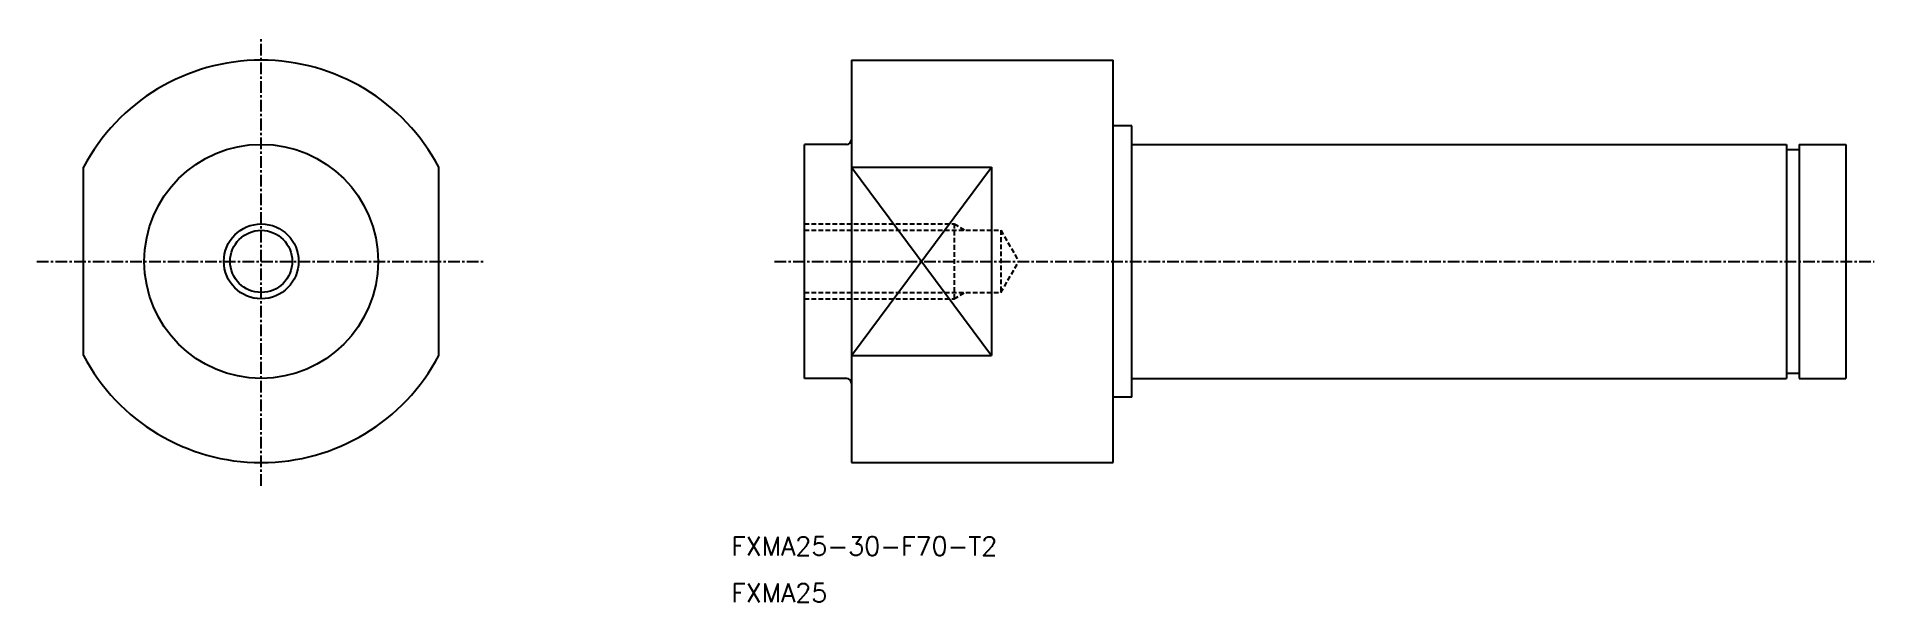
# Model space of a CAD drawing. Extents: x -20894 to -19844, y 30600 to 32000.
# Drawn here: x -20893.8 to -20697.3, y 31939.3 to 31999.7 of the extents above; entities outside this region: 1.
import ezdxf

# ---------------------------------------------------------------- set-up
doc = ezdxf.new("R2010")
doc.units = 0
doc.header["$PDMODE"] = 1
doc.linetypes.add('CENTER', pattern=[2, 1.25, -0.25, 0.25, -0.25])
doc.linetypes.add('DASHED', pattern=[0.75, 0.5, -0.25])
doc.layers.get('0').update_dxf_attribs({"linetype": 'CONTINUOUS'})
doc.layers.add('CENTER', color=1, linetype='CENTER')
doc.styles.add('MISUMI', font='txt.shx')

msp = doc.modelspace()

# ---------------------------------------------------------------- linework, layer by layer
at = {"color": 7, "linetype": 'CONTINUOUS'}
for p, q in [((-20806.67, 31997.2), (-20778.67, 31997.2)), ((-20806.67, 31997.2), (-20806.67, 31954.2)), ((-20778.67, 31954.2), (-20778.67, 31997.2)), ((-20776.67, 31990.2), (-20778.67, 31990.2)), ((-20776.67, 31961.2), (-20776.67, 31990.2)), ((-20811.67, 31963.2), (-20811.67, 31988.2)), ((-20807.17, 31988.2), (-20811.67, 31988.2)), ((-20776.67, 31988.2), (-20706.67, 31988.2)), ((-20706.67, 31988.2), (-20706.67, 31963.2)), ((-20706.67, 31987.65), (-20705.32, 31987.65)), ((-20705.32, 31988.2), (-20705.32, 31963.2)), ((-20705.32, 31988.2), (-20700.32, 31988.2)), ((-20700.32, 31988.2), (-20700.32, 31963.2)), ((-20888.78, 31965.64), (-20888.78, 31985.76)), ((-20850.78, 31965.64), (-20850.78, 31985.76)), ((-20806.67, 31985.76), (-20791.67, 31985.76)), ((-20791.67, 31985.76), (-20791.67, 31965.64)), ((-20806.67, 31965.64), (-20791.67, 31965.64)), ((-20706.67, 31963.75), (-20705.32, 31963.75)), ((-20807.17, 31963.2), (-20811.67, 31963.2)), ((-20776.67, 31963.2), (-20706.67, 31963.2)), ((-20705.32, 31963.2), (-20700.32, 31963.2)), ((-20776.67, 31961.2), (-20778.67, 31961.2)), ((-20806.67, 31954.2), (-20778.67, 31954.2))]:
    msp.add_line(p, q, dxfattribs=at)
at = {"color": 3, "linetype": 'CONTINUOUS'}
for p, q in [((-20806.67, 31985.76), (-20791.67, 31965.64)), ((-20806.67, 31965.64), (-20791.67, 31985.76))]:
    msp.add_line(p, q, dxfattribs=at)
at = {"color": 3, "linetype": 'DASHED'}
for p, q in [((-20811.67, 31979.7), (-20795.67, 31979.7)), ((-20795.67, 31979.7), (-20795.67, 31971.7)), ((-20795.67, 31979.7), (-20794.5, 31979.02)), ((-20811.67, 31979.02), (-20790.67, 31979.02)), ((-20790.67, 31979.02), (-20790.67, 31972.38)), ((-20790.67, 31979.02), (-20788.76, 31975.7)), ((-20790.67, 31972.38), (-20788.76, 31975.7)), ((-20811.67, 31972.38), (-20790.67, 31972.38)), ((-20811.67, 31971.7), (-20795.67, 31971.7)), ((-20795.67, 31971.7), (-20794.5, 31972.38))]:
    msp.add_line(p, q, dxfattribs=at)
at = {"color": 7, "linetype": 'CONTINUOUS'}
for radius in [12.5, 3.32]:
    msp.add_circle((-20869.78, 31975.7), radius, dxfattribs=at)
at = {"color": 3, "linetype": 'CONTINUOUS'}
msp.add_circle((-20869.78, 31975.7), 4, dxfattribs=at)
at = {"color": 7, "linetype": 'CONTINUOUS'}
for centre, radius, start, end in [((-20869.78, 31975.7), 21.5, 27.9055, 152.0945), ((-20807.17, 31988.7), 0.5, 270, 0), ((-20869.78, 31975.7), 21.5, 207.9055, 332.0945), ((-20807.17, 31962.7), 0.5, 0, 90)]:
    msp.add_arc(centre, radius, start, end, dxfattribs=at)
msp.add_point((-19844.35, 30599.58), dxfattribs=at)
at = {"layer": 'CENTER', "color": 1, "linetype": 'CENTER'}
for p, q in [((-20869.78, 31951.7), (-20869.78, 31999.7)), ((-20893.78, 31975.7), (-20845.78, 31975.7)), ((-20814.89, 31975.7), (-20697.28, 31975.7))]:
    msp.add_line(p, q, dxfattribs=at)

# ---------------------------------------------------------------- texts
at = {"color": 7, "linetype": 'CONTINUOUS', "style": 'MISUMI'}
for s, p in [('FXMA25-30-F70-T2', (-20819.52, 31944.28)), ('FXMA25', (-20819.52, 31939.28))]:
    msp.add_text(s, height=2, dxfattribs=at).set_placement(p)

doc.saveas('drawing.dxf')
